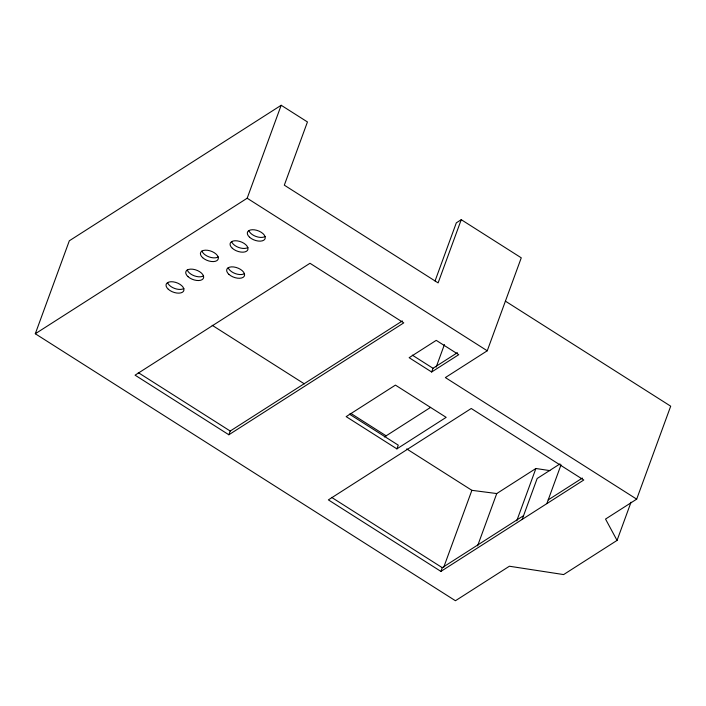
<?xml version="1.0" encoding="UTF-8"?>
<svg xmlns="http://www.w3.org/2000/svg" width="706" height="706" viewBox="0 0 706 706"><rect width="100%" height="100%" fill="white"/><g stroke="black" fill="none" stroke-linecap="round" stroke-linejoin="round"><path stroke-width="1.06" d="M631.032 502.195L617.053 540.408L563.626 574.578L509.379 566.23L455.441 600.735L35.3 333.753L69.32 240.79L281.182 105.265L307.445 121.953L284.315 185.166L438.117 282.894L461.247 219.681L521.266 257.822L487.246 350.785L445.362 377.578L636.68 499.151L670.7 406.188L505.39 301.144M35.3 333.753L247.171 198.227L281.182 105.265M228.85 434.764L403.77 322.871L309.987 263.276L135.075 375.168L228.85 434.764L230.218 431.039L402.349 320.93M435.055 280.953L456.323 222.84L461.247 219.681M396.896 448.875L446.166 417.352L395.431 385.114L346.161 416.628L396.896 448.875L398.255 445.151L349.364 414.087M431.648 372L458.75 354.668L436.237 340.363L409.145 357.695L431.648 372L433.007 368.285L457.4 352.682M436.184 367.085L444.436 344.528M440.906 571.401L583.783 480.001L471.246 408.492L328.369 499.883L440.906 571.401L442.274 567.677L523.552 515.68M443.73 567.253L471.882 490.326L496.742 493.556L535.898 468.502L549.93 470.628M477.591 545.87L496.742 493.556M516.757 520.816L535.898 468.502M522.193 519.395L537.16 478.5L559.973 463.904M546.832 503.643L561.041 464.804M384.373 436.952L430.651 407.344M548.191 499.919L582.371 478.059M636.68 499.151L605.536 519.069L617.053 540.408M247.171 198.227L487.246 350.785M412.304 355.127L433.007 368.285M212.179 325.289L304.33 383.852M350.873 413.425L386.244 435.902M406.718 448.919L471.882 490.326M138.288 372.627L230.218 431.039M331.591 497.351L442.274 567.677M247.912 247.515A9.381 5.021 20.1 0 1 238.725 247.488A9.381 5.021 20.1 0 1 231.621 241.611M244.497 273.619A9.381 5.021 20.1 0 1 235.31 273.593A9.381 5.021 20.1 0 1 228.206 267.706M203.566 275.887A9.381 5.021 20.1 0 1 194.379 275.852A9.381 5.021 20.1 0 1 187.275 269.974M183.86 288.489A9.381 5.021 20.1 0 1 174.673 288.463A9.381 5.021 20.1 0 1 167.569 282.585M265.156 236.484A9.381 5.021 20.1 0 1 255.969 236.457A9.381 5.021 20.1 0 1 248.865 230.58M218.233 256.931A9.381 5.021 20.1 0 1 209.055 256.905A9.381 5.021 20.1 0 1 201.942 251.027M202.675 257.69A9.381 5.021 20.1 0 0 217.898 259.676A9.381 5.021 20.1 0 0 207.555 250.286A9.381 5.021 20.1 0 0 202.675 257.69M168.293 289.248A9.381 5.021 20.1 0 0 183.516 291.234A9.381 5.021 20.1 0 0 173.173 281.844A9.381 5.021 20.1 0 0 168.293 289.248M187.999 276.646A9.381 5.021 20.1 0 0 203.222 278.623A9.381 5.021 20.1 0 0 192.879 269.233A9.381 5.021 20.1 0 0 187.999 276.646M228.929 274.378A9.381 5.021 20.1 0 0 244.152 276.364A9.381 5.021 20.1 0 0 233.81 266.974A9.381 5.021 20.1 0 0 228.929 274.378M232.345 248.283A9.381 5.021 20.1 0 0 247.568 250.259A9.381 5.021 20.1 0 0 237.225 240.87A9.381 5.021 20.1 0 0 232.345 248.283M249.589 237.251A9.381 5.021 20.1 0 0 264.812 239.228A9.381 5.021 20.1 0 0 254.469 229.838A9.381 5.021 20.1 0 0 249.589 237.251"/></g></svg>
